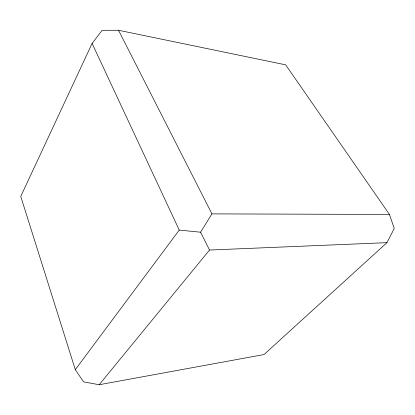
<?xml version="1.0" encoding="UTF-8"?>
<svg xmlns="http://www.w3.org/2000/svg" width="415" height="415" viewBox="0 0 415 415"><rect width="100%" height="100%" fill="white"/><g stroke="black" fill="none" stroke-linecap="round" stroke-linejoin="round"><path stroke-width="0.62" d="M92.109 43.419L20.75 196.435L75.297 369.651L83.607 381.862L99.164 384.736L264.002 354.55L386.951 242.661L394.25 228.463L389.457 214.441L285.665 64.844L118.519 30.264L102.121 30.295L92.109 43.419L179.244 230.081L200.575 232.198L209.523 250.038L386.951 242.661M200.575 232.198L211.951 213.886L389.457 214.441M75.297 369.651L179.244 230.081M99.164 384.736L209.523 250.038M118.519 30.264L211.951 213.886"/></g></svg>
